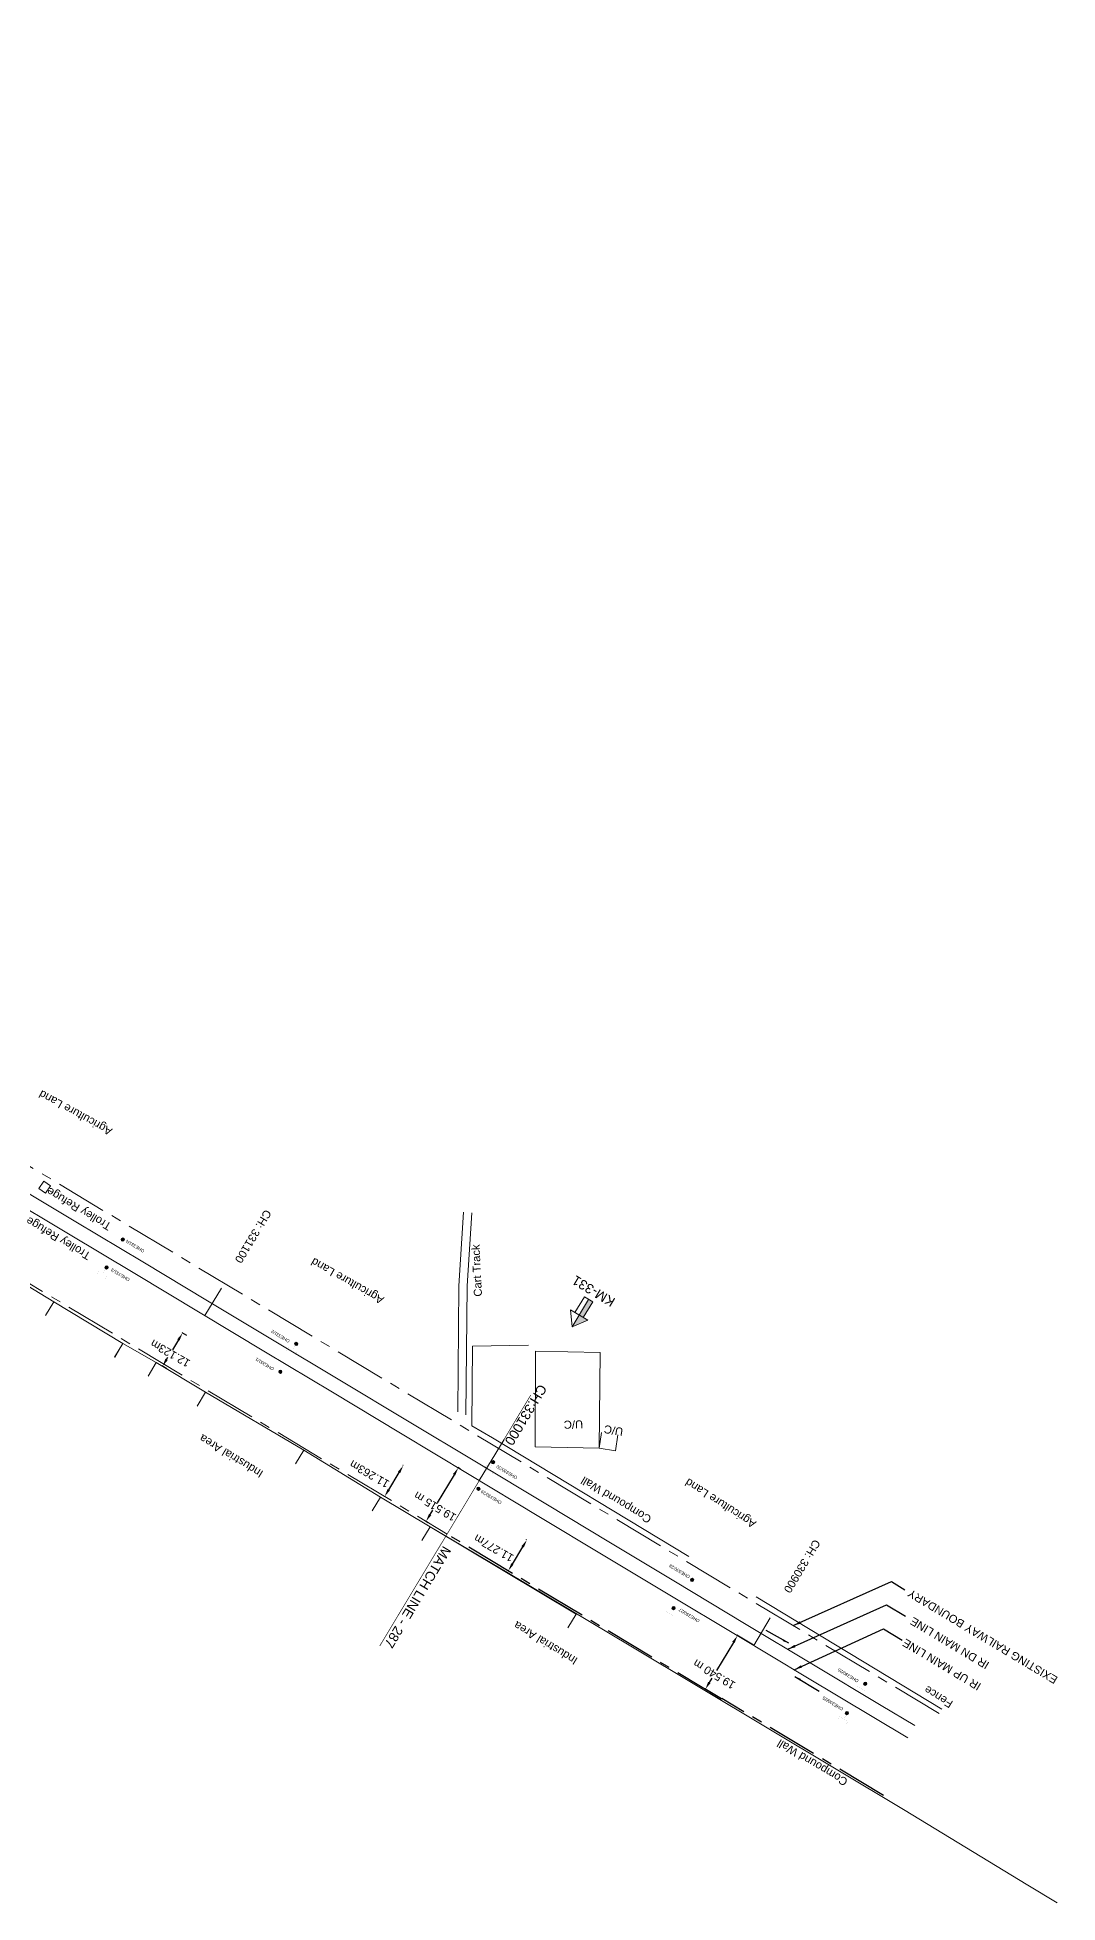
# Model space of a CAD drawing. Header units: metres. Extents: x -1651858 to 619161, y 795717 to 3398838.
# Drawn here: x 618842 to 619161, y 3396760 to 3397342 of the extents above; entities that cross this region are included whole.
import ezdxf
from ezdxf.enums import TextEntityAlignment as Align

# ---------------------------------------------------------------- set-up
doc = ezdxf.new("R2010")
doc.units = ezdxf.units.M
doc.header["$MEASUREMENT"] = 0
doc.linetypes.add('CENTER', pattern=[50.8, 31.75, -6.35, 6.35, -6.35])
doc.linetypes.add('PHANTOM2', pattern=[1.25, 0.625, -0.125, 0.125, -0.125, 0.125, -0.125])
doc.layers.get('Defpoints').update_dxf_attribs({"lineweight": 0})
for name, color, linetype, lineweight in [('Bounary Dim', 10, 'Continuous', 13), ('Building Under Cons.', 251, 'Continuous', 0), ('Cart Track', 34, 'Continuous', 0), ('Commercial Building Semipucca', 251, 'Continuous', 0), ('Compound Wall', 251, 'Continuous', 0), ('DFCC BOUNDARY', 6, 'CENTER', 0), ('Existing Chainage', 7, 'Continuous', 0), ('Existing IR Track', 143, 'Continuous', 0), ('Existing Railway Boundary', 7, 'CENTER', 0), ('Fence', 251, 'F-LINE', 0), ('flow direction', 7, 'Continuous', 0), ('KM STONE', 7, 'Continuous', 0), ('MATCH LINE', 7, 'Continuous', 0), ('OHE MAST', 8, 'Continuous', 0), ('OHE MAST TEXT', 8, 'Continuous', 0), ('Residential Building Semipucca', 251, 'Continuous', 0), ('Side Details', 251, 'Continuous', 0), ('Subroad Edge', 34, 'Continuous', 0), ('Text', 251, 'Continuous', 0), ('Text1', 251, 'Continuous', 0), ('Trolley Stand', 7, 'Continuous', 0)]:
    doc.layers.add(name, color=color, linetype=linetype, lineweight=lineweight)
doc.styles.get("Standard").update_dxf_attribs({"font": 'arial.ttf'})
doc.styles.add('Style-Arial', font='arial.ttf')
doc.styles.add('Text', font='arial.ttf', dxfattribs={"height": 2})
doc.linetypes.add('F-LINE', pattern='A,0.6,["X",Standard,S=0.3,R=0,X=0,Y=-0.15],0.1', length=0.7)
doc.dimstyles.new('DIM', dxfattribs={"dimtxt": 2.5, "dimasz": 2.5, "dimexe": 0.18, "dimexo": 0.0625, "dimgap": 0.09, "dimtad": 0, "dimtih": 1, "dimtoh": 1, "dimdec": 3, "dimzin": 0, "dimdsep": 46, "dimtxsty": 'Standard', "dimcen": 0.09, "dimadec": 0, "dimazin": 0, "dimtfac": 1, "dimtdec": 3, "dimtofl": 0, "dimtmove": 0, "dimatfit": 3, "dimfxl": 1, "dimtolj": 1, "dimtzin": 0, "dimarcsym": 0})
doc.dimstyles.new('ISO-25', dxfattribs={"dimtxt": 2.5, "dimasz": 2.5, "dimexe": 1.25, "dimexo": 0.625, "dimtad": 1, "dimtxsty": 'Standard', "dimcen": 2.5, "dimadec": 0, "dimazin": 0, "dimtfac": 1, "dimtmove": 0, "dimatfit": 3, "dimfxl": 1, "dimarcsym": 0})
doc.dimstyles.get("Standard").update_dxf_attribs({"dimtxt": 2.5, "dimasz": 0.18, "dimexe": 0.18, "dimexo": 0.0625, "dimgap": 0.09, "dimtad": 0, "dimtih": 1, "dimtoh": 1, "dimdec": 3, "dimzin": 0, "dimdsep": 46, "dimtxsty": 'Standard', "dimcen": 0.09, "dimadec": 0, "dimazin": 0, "dimtfac": 1, "dimtdec": 3, "dimtofl": 0, "dimtmove": 0, "dimatfit": 3, "dimfxl": 1, "dimtolj": 1, "dimtzin": 0, "dimarcsym": 0})

# ---------------------------------------------------------------- blocks, each defined once
blk = doc.blocks.new('OHE MAST')
h = blk.add_hatch(color=256)
edge = h.paths.add_edge_path()
edge.add_arc((0, 0), 0.514, 0, 360)
at = {"const_width": 0.01, "flags": 128}
for points in [[(1.5, 3.5), (1.5, 2), (-1.5, 2), (-1.5, 3.5)], [(0, 2), (0, 0)]]:
    blk.add_lwpolyline(points, dxfattribs=at)
blk.add_circle((0, 0), 0.514)
blk = doc.blocks.new('KM POST PLAN')
at = {"extrusion": (0, 0, -1)}
h = blk.add_hatch(color=256, dxfattribs=at)
h.paths.add_polyline_path([(0, -20), (0, -8.5), (3, -8.5), (3, -20)])
h.paths.add_polyline_path([(0, -8.5), (0, 0), (6.3, -8.5), (3, -8.5)], flags=16)
at = {"flags": 128}
for points in [[(0, 0), (-6.3, -8.5), (6.3, -8.5)], [(0, 0), (0, -20)], [(0, 0), (6.3, -8.5)], [(3, -8.5), (3, -20), (-3, -20), (-3, -8.5)]]:
    blk.add_lwpolyline(points, dxfattribs=at)
at = {"style": 'Style-Arial'}
blk.add_attdef('KM-POST', text='', height=6, dxfattribs=at).set_placement((0, -26, -263.9), align=Align.MIDDLE_CENTER)
blk = doc.blocks.new('*D50')
at = {"layer": 'Bounary Dim', "color": 0, "lineweight": -2, "transparency": 16777216}
for p, q in [((618990.47, 3396865.48), (618993.7, 3396870.86)), ((618994.93, 3396873.03), (618994.83, 3396873.09)), ((618989.12, 3396863.36), (618989.02, 3396863.43))]:
    blk.add_line(p, q, dxfattribs=at)
at = {"layer": 'Bounary Dim', "color": 0, "transparency": 16777216}
for points in [[(618993.34, 3396871.07), (618994.06, 3396870.64), (618994.99, 3396873)], [(618990.11, 3396865.69), (618990.82, 3396865.26), (618989.18, 3396863.33)]]:
    blk.add_solid(points, dxfattribs=at)
at = {"layer": 'Defpoints', "color": 0, "transparency": 16777216}
for p in [(618994.99, 3396873), (618994.99, 3396873), (618989.18, 3396863.33)]:
    blk.add_point(p, dxfattribs=at)
at = {"layer": 'Bounary Dim', "color": 0, "transparency": 16777216, "insert": (618984.65, 3396870.41), "char_height": 2.5, "attachment_point": 5, "rotation": 150}
blk.add_mtext('\\A1;11.277m', dxfattribs=at)
blk = doc.blocks.new('*D51')
at = {"layer": 'Bounary Dim', "color": 0, "lineweight": -2, "transparency": 16777216}
for p, q in [((618951.86, 3396888.69), (618955.09, 3396894.06)), ((618956.32, 3396896.24), (618956.22, 3396896.3)), ((618950.52, 3396886.58), (618950.42, 3396886.64))]:
    blk.add_line(p, q, dxfattribs=at)
at = {"layer": 'Bounary Dim', "color": 0, "transparency": 16777216}
for points in [[(618954.73, 3396894.28), (618955.44, 3396893.85), (618956.37, 3396896.2)], [(618951.5, 3396888.91), (618952.22, 3396888.48), (618950.57, 3396886.55)]]:
    blk.add_solid(points, dxfattribs=at)
at = {"layer": 'Defpoints', "color": 0, "transparency": 16777216}
for p in [(618956.37, 3396896.2), (618956.37, 3396896.2), (618950.57, 3396886.55)]:
    blk.add_point(p, dxfattribs=at)
at = {"layer": 'Bounary Dim', "color": 0, "transparency": 16777216, "insert": (618945.83, 3396893.58), "char_height": 2.5, "attachment_point": 5, "rotation": 150}
blk.add_mtext('\\A1;11.263m', dxfattribs=at)
blk = doc.blocks.new('*D45')
at = {"layer": 'Defpoints', "color": 0, "linetype": 'ByBlock', "ltscale": 5, "transparency": 16777216}
for p in [(619060.78, 3396843.11), (619065.86, 3396840.05), (619055.8, 3396823.3)]:
    blk.add_point(p, dxfattribs=at)
at = {"layer": 'DFCC BOUNDARY', "color": 0, "linetype": 'ByBlock', "lineweight": -2, "ltscale": 5, "transparency": 16777216}
for p, q in [((619065.81, 3396840.09), (619060.62, 3396843.2)), ((619059.49, 3396840.96), (619054.23, 3396832.2)), ((619052, 3396828.5), (619052.82, 3396829.86)), ((619055.75, 3396823.33), (619050.56, 3396826.45))]:
    blk.add_line(p, q, dxfattribs=at)
at = {"layer": 'DFCC BOUNDARY', "color": 0, "linetype": 'ByBlock', "ltscale": 5, "transparency": 16777216}
for points in [[(619059.13, 3396841.18), (619059.85, 3396840.75), (619060.78, 3396843.11)], [(619051.65, 3396828.71), (619052.36, 3396828.28), (619050.72, 3396826.36)]]:
    blk.add_solid(points, dxfattribs=at)
at = {"layer": 'DFCC BOUNDARY', "color": 0, "linetype": 'ByBlock', "ltscale": 5, "transparency": 16777216, "insert": (619053.52, 3396831.03), "char_height": 2.5, "attachment_point": 5, "rotation": 149}
blk.add_mtext('\\A1;19.540 m', dxfattribs=at)
blk = doc.blocks.new('*D46')
at = {"layer": 'Defpoints', "color": 0, "linetype": 'Continuous', "ltscale": 0.5, "transparency": 16777216}
for p in [(618973.56, 3396895.52), (618974.29, 3396895.08), (618964.23, 3396878.36)]:
    blk.add_point(p, dxfattribs=at)
at = {"layer": 'Existing Railway Boundary', "color": 0, "linetype": 'Continuous', "lineweight": -2, "ltscale": 0.5, "transparency": 16777216}
for p, q in [((618974.24, 3396895.11), (618973.41, 3396895.61)), ((618972.28, 3396893.37), (618967.01, 3396884.63)), ((618964.79, 3396880.94), (618965.6, 3396882.29)), ((618964.17, 3396878.39), (618963.35, 3396878.89))]:
    blk.add_line(p, q, dxfattribs=at)
at = {"layer": 'Existing Railway Boundary', "color": 0, "linetype": 'Continuous', "ltscale": 0.5, "transparency": 16777216}
for points in [[(618971.92, 3396893.59), (618972.63, 3396893.16), (618973.56, 3396895.52)], [(618964.43, 3396881.15), (618965.15, 3396880.72), (618963.5, 3396878.8)]]:
    blk.add_solid(points, dxfattribs=at)
at = {"layer": 'Existing Railway Boundary', "color": 0, "linetype": 'Continuous', "ltscale": 0.5, "transparency": 16777216, "insert": (618966.31, 3396883.46), "char_height": 2.5, "attachment_point": 5, "rotation": 149}
blk.add_mtext('\\A1;19.515 m', dxfattribs=at)
blk = doc.blocks.new('*D40')
at = {"layer": 'Bounary Dim', "color": 0, "lineweight": -2, "transparency": 16777216}
for p, q in [((618886.17, 3396935.48), (618884.33, 3396932.43)), ((618888.8, 3396936.81), (618887.31, 3396937.71)), ((618882.48, 3396929.39), (618882.91, 3396930.1)), ((618882.52, 3396926.44), (618881.03, 3396927.34))]:
    blk.add_line(p, q, dxfattribs=at)
at = {"layer": 'Bounary Dim', "color": 0, "transparency": 16777216}
for points in [[(618885.82, 3396935.7), (618886.53, 3396935.26), (618887.47, 3396937.62)], [(618882.12, 3396929.61), (618882.84, 3396929.17), (618881.19, 3396927.25)]]:
    blk.add_solid(points, dxfattribs=at)
at = {"layer": 'Defpoints', "color": 0, "transparency": 16777216}
for p in [(618888.85, 3396936.78), (618881.19, 3396927.25), (618882.57, 3396926.41)]:
    blk.add_point(p, dxfattribs=at)
at = {"layer": 'Bounary Dim', "color": 0, "transparency": 16777216, "insert": (618883.62, 3396931.27), "char_height": 2.5, "attachment_point": 5, "rotation": 150}
blk.add_mtext('\\A1;12.123m', dxfattribs=at)

msp = doc.modelspace()

# ---------------------------------------------------------------- linework, layer by layer
at = {"layer": 'Building Under Cons.', "flags": 128}
msp.add_lwpolyline([(619023.3797, 3396905.7978), (619022.6391, 3396900.8545), (619017.5388, 3396901.6186), (619018.2795, 3396906.562)], dxfattribs=at)
at = {"layer": 'Building Under Cons.'}
msp.add_3dface([(619017.5388, 3396901.6186), (618997.606, 3396902.0734), (618997.6904, 3396931.9971), (619017.8579, 3396931.5369)], dxfattribs=at)
at = {"layer": 'Cart Track', "flags": 128}
for points in [[(618973.3932, 3396912.9647), (618973.7741, 3396952.4075), (618975.2095, 3396975.3738)], [(618977.783, 3396975.2233), (618976.375, 3396952.3598), (618975.9608, 3396912.0404)]]:
    msp.add_lwpolyline(points, dxfattribs=at)
at = {"layer": 'Commercial Building Semipucca', "flags": 128}
for points in [[(618844.6946, 3396943.0905), (618847.2787, 3396947.3693), (618868.7881, 3396934.3789), (618866.204, 3396930.1001)], [(618866.3164, 3396930.0343), (618868.7881, 3396934.3789), (618879.2057, 3396928.4522), (618876.734, 3396924.1075)], [(618892.0611, 3396914.815), (618894.5987, 3396919.1215), (618925.3014, 3396901.0305), (618922.7638, 3396896.724)], [(618922.6965, 3396896.7643), (618925.3014, 3396901.0305), (618949.3209, 3396886.3645), (618946.7161, 3396882.0984)]]:
    msp.add_lwpolyline(points, dxfattribs=at)
at = {"layer": 'Compound Wall', "flags": 128}
for points in [[(618807.8891, 3396971.3678), (618847.2787, 3396947.3693)], [(618879.2061, 3396928.4508), (618894.5987, 3396919.1215)], [(619045.5879, 3396867.8112), (618984.2469, 3396904.8498), (618977.8245, 3396908.643), (618978.004, 3396933.4834)], [(618995.4835, 3396933.8868), (618978.004, 3396933.4834)], [(619027.4756, 3396839.7784), (618988.7581, 3396862.9114), (618964.7449, 3396877.1048), (618949.3209, 3396886.3645)], [(619160.6695, 3396759.6793), (619151.4759, 3396765.1216), (619112.5755, 3396788.785), (619027.4756, 3396839.7784), (619027.4756, 3396839.7784)]]:
    msp.add_lwpolyline(points, dxfattribs=at)
at = {"layer": 'DFCC BOUNDARY', "lineweight": 30, "ltscale": 0.5}
msp.add_lwpolyline([(619106.3411, 3396793.1674), (619055.8982, 3396823.4655), (619055.8003, 3396823.3026), (618970.0805, 3396874.8069), (618970.0993, 3396874.8382)], dxfattribs=at)
at = {"layer": 'Existing Chainage', "linetype": 'Continuous', "lineweight": 13, "flags": 128}
for points in [[(618899.5775, 3396951.6525), (618894.4366, 3396943.0751)], [(618987.8797, 3396904.4076), (618980.1441, 3396891.5561)], [(619071.0108, 3396848.6256), (619065.8615, 3396840.0533)]]:
    msp.add_lwpolyline(points, dxfattribs=at)
at = {"layer": 'Existing IR Track', "flags": 128}
for points in [[(619113.9406, 3396811.174), (619103.3318, 3396817.5461), (619082.1681, 3396830.258), (619060.6969, 3396843.1556), (619039.1761, 3396856.083), (619018.8512, 3396868.2871), (618998.7519, 3396880.3557), (618976.9869, 3396893.4565), (618955.5583, 3396906.3548), (618934.338, 3396919.1169), (618913.4071, 3396931.705), (618892.9765, 3396943.9502), (618872.5087, 3396956.2177), (618851.8697, 3396968.5977), (618831.3313, 3396980.9173)], [(619116.1285, 3396815.0013), (619105.6003, 3396821.3219), (619084.5332, 3396833.9697), (619062.9638, 3396846.927), (619041.3968, 3396859.8829), (619021.1231, 3396872.0673), (619000.8774, 3396884.2348), (618979.2618, 3396897.2421), (618957.6843, 3396910.2265), (618936.6106, 3396922.8977), (618915.5725, 3396935.5475), (618895.2555, 3396947.7413), (618875.0061, 3396959.8947), (618854.1534, 3396972.3985), (618833.3192, 3396984.8913)]]:
    msp.add_lwpolyline(points, dxfattribs=at)
at = {"layer": 'Existing Railway Boundary', "ltscale": 0.5, "flags": 128}
for points in [[(619123.7686, 3396818.7898), (618597.551, 3397135.46), (618340.5148, 3397289.885), (618272.0879, 3397331.378), (618200.3067, 3397374.2106), (618167.2628, 3397394.0905), (618136.7155, 3397412.5301), (618101.2537, 3397433.7804), (618081.518, 3397445.335), (618067.0082, 3397454.3563), (618050.8402, 3397463.1498), (618034.7358, 3397473.8983), (618015.527, 3397484.7894), (618000.0357, 3397494.7001), (617966.4204, 3397514.7803), (617937.3828, 3397532.2628), (617914.1692, 3397545.6654), (617896.088, 3397557.0544), (617862.0649, 3397577.5443), (617841.7384, 3397589.747), (617830.8748, 3397596.8259), (617819.1888, 3397603.9992), (617797.1004, 3397618.8736), (617766.3142, 3397638.9457)], [(617938.2249, 3397495.5522), (617952.0527, 3397486.2379), (618014.5773, 3397448.6377), (618069.8586, 3397415.5978), (618079.7455, 3397409.5056), (618080.5334, 3397408.0869), (618123.1541, 3397382.2472), (618136.1144, 3397374.9149), (618151.5394, 3397365.4786), (618167.6333, 3397356.5869), (618175.3738, 3397351.9121), (618183.3111, 3397347.2923), (618189.7442, 3397343.2528), (618193.8748, 3397340.8941), (618198.0164, 3397338.7774), (618219.0042, 3397325.913), (618235.623, 3397315.9899), (618268.2582, 3397296.3411), (618285.6051, 3397285.9434), (618326.5702, 3397261.4011), (618356.8525, 3397243.2144), (618390.3727, 3397223.0056), (618403.9469, 3397214.8519), (618418.5413, 3397205.8217), (618419.4437, 3397205.206), (618429.9216, 3397198.7093), (618434.9162, 3397196.0682), (618450.6901, 3397186.6856), (618458.6813, 3397182.0961), (618472.1666, 3397174.0565), (618489.5469, 3397163.4516), (618497.5413, 3397158.4303), (618638.3653, 3397073.905), (618638.8589, 3397073.594), (618676.9482, 3397051.8271), (618681.405, 3397047.7749), (618807.4636, 3396972.374), (618970.0993, 3396874.8382)]]:
    msp.add_lwpolyline(points, dxfattribs=at)
at = {"layer": 'Fence'}
msp.add_lwpolyline([(619066.5823, 3396855.2581), (619124.5755, 3396820.1216)], dxfattribs=at)
at = {"layer": 'MATCH LINE', "linetype": 'PHANTOM2', "ltscale": 15, "const_width": 0.2}
msp.add_lwpolyline([(618996.193, 3396918.2186), (618949.0397, 3396839.8802)], dxfattribs=at)
at = {"layer": 'Residential Building Semipucca', "flags": 128}
msp.add_lwpolyline([(618962.1788, 3396872.814), (618964.7444, 3396877.1039), (619010.366, 3396849.8192), (619007.8004, 3396845.5293)], dxfattribs=at)
at = {"layer": 'Trolley Stand'}
msp.add_3dface([(618844.1308, 3396985.1057), (618846.2654, 3396983.6272), (618844.672, 3396981.2739), (618842.5374, 3396982.7524)], dxfattribs=at)

# ---------------------------------------------------------------- block references
at = {"layer": 'KM STONE'}
ref = msp.add_blockref('KM POST PLAN', (619009.1103, 3396939.5791), dxfattribs=dict(at, xscale=0.5, yscale=0.5, zscale=0.5, rotation=149.004564220931))
ref.add_attrib('KM-POST', 'KM-331', dxfattribs={"layer": '0', "height": 3, "rotation": 149.0045642, "style": 'Style-Arial'}).set_placement((619015.8049, 3396950.7229), align=Align.MIDDLE_CENTER)
at = {"layer": 'OHE MAST', "color": 2, "rotation": 149.0208306544455}
for p in [(618868.7909, 3396966.8055), (618863.7081, 3396958.1136), (618922.9666, 3396934.2287), (618917.9984, 3396925.5516), (618984.4604, 3396897.2708), (618979.8869, 3396888.9717), (619046.6138, 3396860.532), (619040.8099, 3396851.6982), (619100.6586, 3396828.0703), (619094.967, 3396818.8866)]:
    msp.add_blockref('OHE MAST', p, dxfattribs=at)

# ---------------------------------------------------------------- texts
at = {"layer": 'Existing Chainage', "lineweight": 0, "attachment_point": 6, "line_spacing_factor": 0.6, "style": 'Style-Arial'}
for s, insert, char_height, rotation in [('CH: 331100', (618904.7184, 3396959.8132), 2.5, 239.0633571), ('CH:331000', (618989.2018, 3396902.9799), 3, 238.9554886), ('CH: 330900', (619076.1601, 3396856.7813), 2.5, 239.0070866)]:
    msp.add_mtext(s, dxfattribs=dict(at, insert=insert, char_height=char_height, rotation=rotation))
at = {"layer": 'Existing IR Track', "color": 7, "lineweight": 0}
for s, p in [('IR DN MAIN LINE', (619115.0667, 3396847.9345)), ('IR UP MAIN LINE', (619112.6711, 3396841.193))]:
    msp.add_text(s, height=2.5, rotation=149, dxfattribs=at).set_placement(p, align=Align.MIDDLE_RIGHT)
at = {"layer": 'Existing Railway Boundary', "linetype": 'Continuous', "ltscale": 5}
msp.add_text('EXISTING RAILWAY BOUNDARY', height=2.5, rotation=149, dxfattribs=at).set_placement((619161.0277, 3396830.0268))
at = {"layer": 'MATCH LINE', "linetype": 'Continuous'}
msp.add_text('MATCH LINE - 287', height=3, rotation=239.0346667, dxfattribs=at).set_placement((618968.9042, 3396871.3606))
at = {"layer": 'OHE MAST TEXT'}
for s, p in [('OHE331/4', (618875.6881, 3396963.5125)), ('OHE331/3', (618871.0688, 3396954.5618)), ('OHE331/2', (618921.0609, 3396935.3783)), ('OHE331/1', (618916.1295, 3396926.6963)), ('OHE330/30', (618992.1226, 3396892.7262)), ('OHE330/29', (618987.2452, 3396884.943)), ('OHE330/28', (619046.0453, 3396861.7657)), ('OHE330/27', (619049.0752, 3396847.9864)), ('OHE330/26', (619098.7263, 3396829.2273)), ('OHE330/25', (619093.9153, 3396820.4664))]:
    msp.add_text(s, height=1, rotation=149, dxfattribs=at).set_placement(p)
at = {"layer": 'Side Details'}
for rotation, p in [(151.1714963, (618854.0142, 3397006.4009)), (150.2810584, (618938.9288, 3396953.8763)), (147.2354476, (619055.4746, 3396884.4392))]:
    msp.add_text('Agriculture Land', height=2.5, rotation=rotation, dxfattribs=at).set_placement(p, align=Align.MIDDLE_CENTER)
at = {"layer": 'Subroad Edge', "style": 'Text'}
msp.add_text('Cart Track', height=2.5, rotation=92.693749, dxfattribs=at).set_placement((618980.9814, 3396949.0688))
at = {"layer": 'Text', "style": 'Text'}
for s, rotation, p in [('Industrial Area', 148.5761032, (618902.6504, 3396899.1945)), ('U/C', 181.444492, (619009.5409, 3396909.0543)), ('U/C', 170.5697131, (619022.0661, 3396907.1834)), ('Compound Wall', 148.9975052, (619022.8812, 3396885.4827)), ('Industrial Area', 148.5761032, (619000.8421, 3396840.7828)), ('Fence', 148.0163224, (619123.5381, 3396823.9501)), ('Compound Wall', 149.2002106, (619084.1707, 3396803.4163))]:
    msp.add_text(s, height=2.5, rotation=rotation, dxfattribs=at).set_placement(p, align=Align.MIDDLE_CENTER)
at = {"layer": 'Text1', "style": 'Text'}
for p in [(618855.0874, 3396976.3767), (618848.6261, 3396967.1793)]:
    msp.add_text('Trolley Refuge', height=2.5, rotation=149.3383277, dxfattribs=at).set_placement(p, align=Align.MIDDLE_CENTER)

# ---------------------------------------------------------------- dimensions: what is measured, and where the dimension line sits
at = {"layer": 'Bounary Dim'}
for base, p1, p2, angle, override, picture, middle in [((618881.1853, 3396927.2512), (618888.8543, 3396936.7787), (618882.5709, 3396926.4114), 238.780364, {"dimasz": 2.5, "dimdsep": 0, "dimpost": 'm', "dimtmove": 2}, '*D40', (618883.6182, 3396931.2653)), ((618956.3728, 3396896.2032), (618950.5714, 3396886.5495), (618956.3728, 3396896.2032), 58.9961274, {"dimasz": 2.5, "dimdsep": 0, "dimpost": 'm', "dimtmove": 2}, '*D51', (618945.8312, 3396893.5775)), ((618994.9864, 3396872.9983), (618989.1777, 3396863.3325), (618994.9864, 3396872.9983), 58.9961274, {"dimtxt": 2.5, "dimasz": 2.5, "dimdsep": 0, "dimpost": 'm', "dimtmove": 2}, '*D50', (618984.6467, 3396870.4102))]:
    dim = msp.add_linear_dim(base=base, p1=p1, p2=p2, angle=angle, dimstyle='Standard', override=override, dxfattribs=at)
    dim.commit()
    dim.dimension.update_dxf_attribs({"geometry": picture, "text_midpoint": middle, "dimtype": 129, "text_rotation": 150})
at = {"layer": 'DFCC BOUNDARY', "linetype": 'ByBlock', "ltscale": 5}
dim = msp.add_linear_dim(base=(619060.7791, 3396843.1062), p1=(619055.8003, 3396823.3026), p2=(619065.8621, 3396840.0529), angle=59.0070866, dimstyle='DIM', override={"dimtad": 3, "dimpost": ' m'}, dxfattribs=at)
dim.commit()
dim.dimension.update_dxf_attribs({"geometry": '*D45', "text_midpoint": (619053.5247, 3396831.0294), "dimtype": 129, "text_rotation": 149})
at = {"layer": 'Existing Railway Boundary', "linetype": 'Continuous', "ltscale": 0.5}
dim = msp.add_linear_dim(base=(618973.5647, 3396895.5164), p1=(618964.2263, 3396878.3604), p2=(618974.29, 3396895.0798), angle=58.9554889, dimstyle='DIM', override={"dimtad": 3, "dimpost": ' m'}, dxfattribs=at)
dim.commit()
dim.dimension.update_dxf_attribs({"geometry": '*D46', "text_midpoint": (618966.3092, 3396883.4624), "dimtype": 129, "text_rotation": 149})

# ---------------------------------------------------------------- leaders
at = {"layer": 'Existing IR Track', "color": 7, "lineweight": 0}
for points in [[(619076.4497, 3396838.8257), (619107.3509, 3396852.7773), (619113.2691, 3396849.2123)], [(619078.5062, 3396832.4577), (619106.343, 3396845.2277), (619112.2612, 3396841.6627)]]:
    msp.add_leader(points, dimstyle='ISO-25', override={"dimtxt": 0.5, "dimtad": 0}, dxfattribs=at)
at = {"layer": 'Existing Railway Boundary', "linetype": 'Continuous', "ltscale": 5}
msp.add_leader([(619078.171, 3396846.2298), (619108.8426, 3396859.9777), (619113.0785, 3396857.4261)], dimstyle='ISO-25', override={"dimtxt": 0.5, "dimtad": 0}, dxfattribs=at)
at = {"layer": 'flow direction', "lineweight": 0}
for points in [[(619076.7699, 3396840.7064), (619069.7673, 3396844.7504)], [(619078.6952, 3396830.3517), (619086.3103, 3396825.7231)]]:
    msp.add_leader(points, dimstyle='ISO-25', override={"dimtxt": 0.5, "dimasz": 2, "dimtad": 0}, dxfattribs=at)

doc.saveas('drawing.dxf')
